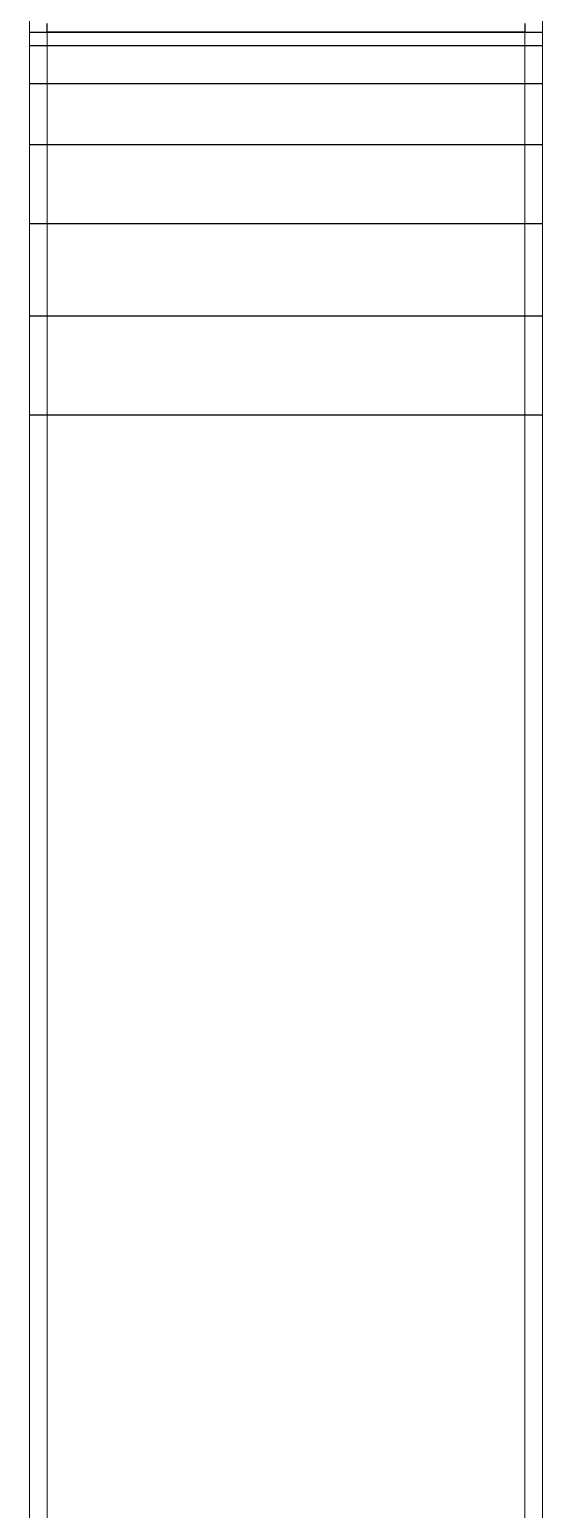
# Model space of a CAD drawing. Header units: millimetres. Extents: x 64682 to 95728, y -1640 to 17847.
# Drawn here: x 68902 to 69492, y 2646 to 4349 of the extents above; entities that cross this region are included whole.
import ezdxf

# ---------------------------------------------------------------- set-up
doc = ezdxf.new("R2010")
doc.units = ezdxf.units.MM
doc.layers.add('_ACM-A-DETL-THIN', color=2, linetype='Continuous', lineweight=9)
doc.layers.add('_ACM-A-ELVE-MEDM', color=3, linetype='Continuous', lineweight=25)

# ---------------------------------------------------------------- blocks, each defined once
blk = doc.blocks.new('*U32')
at = {"color": 250}
for p, q in [((0, 590), (0, 0)), ((113.9, 590), (113.9, 0)), ((220, 590), (220, 0)), ((311.1, 590), (311.1, 0)), ((381.1, 590), (381.1, 0)), ((425, 590), (425, 0)), ((440, 590), (440, 0))]:
    blk.add_line(p, q, dxfattribs=at)

msp = doc.modelspace()

# ---------------------------------------------------------------- linework, layer by layer
at = {"layer": '_ACM-A-DETL-THIN', "color": 8}
for points in [[(68902.3, 4448.4), (68902.3, 1470.7)], [(69492.3, 4448.4), (69492.3, 1370.7)], [(68922.4, 4345.4), (68922.4, 1470.7)], [(69472.2, 4345.4), (69472.2, 1370.7)], [(68922.4, 3905.4), (69472.2, 3905.4)]]:
    msp.add_lwpolyline(points, dxfattribs=at)
at = {"layer": '_ACM-A-ELVE-MEDM'}
msp.add_lwpolyline([(69472.2, 4355.4), (69472.2, 4345.4), (68922.4, 4345.4), (68922.4, 4355.4)], dxfattribs=at)

# ---------------------------------------------------------------- block references
at = {"rotation": 90.00000000000001}
msp.add_blockref('*U32', (69492.3, 3905.4), dxfattribs=at)

doc.saveas('drawing.dxf')
